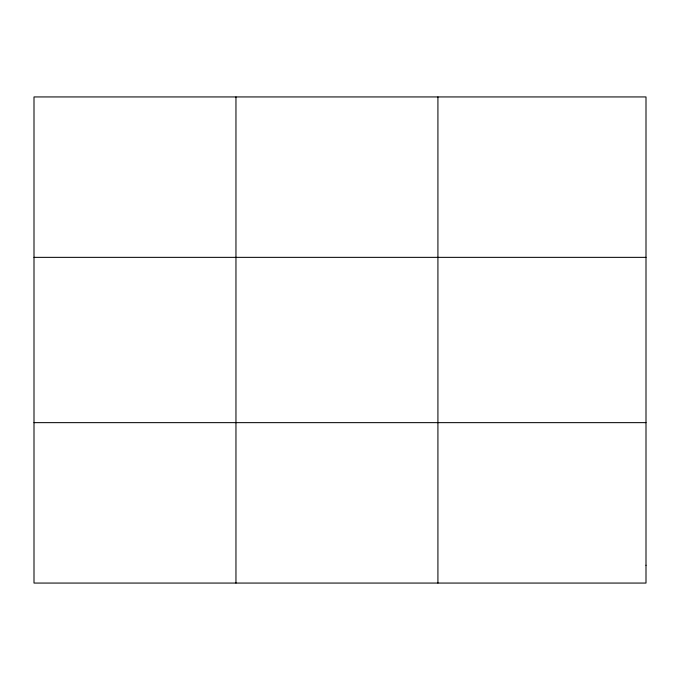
<?xml version="1.0" encoding="UTF-8"?>
<svg xmlns="http://www.w3.org/2000/svg" width="680" height="680" viewBox="0 0 680 680"><rect width="100%" height="100%" fill="white"/><g stroke="black" fill="none" stroke-linecap="round" stroke-linejoin="round"><path stroke-width="1.02" d="M235.96 96.934L235.96 583.066M437.92 96.934L437.92 583.066M34 257.354L646 257.354M34 422.646L646 422.646M646 565.241L646 583.066L34 583.066L34 96.934L646 96.934L646 565.241"/></g></svg>
